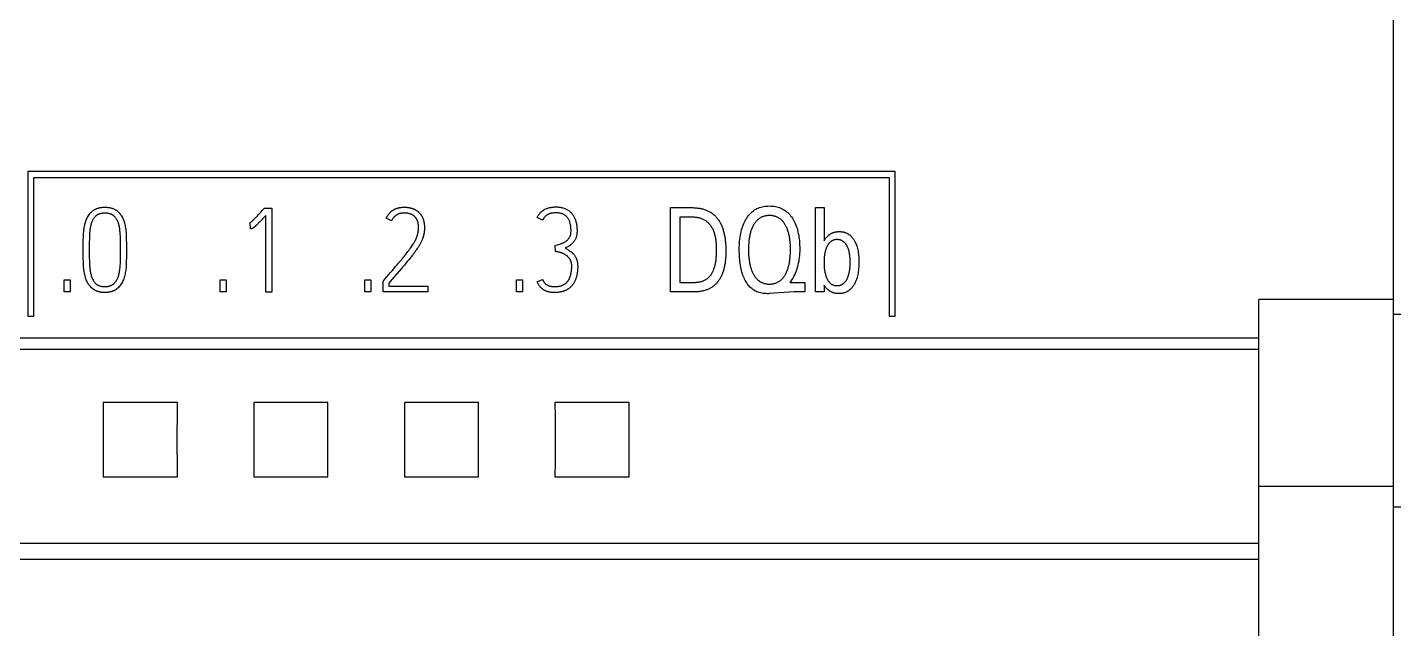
# Model space of a CAD drawing. Header units: inches. Extents: x 9000 to 22395, y 8106 to 17135.
# Drawn here: x 10250.4 to 10300.8, y 8370.5 to 8392.7 of the extents above; entities that cross this region are included whole.
import ezdxf

# ---------------------------------------------------------------- set-up
doc = ezdxf.new("R2010")
doc.units = ezdxf.units.IN
doc.header["$MEASUREMENT"] = 0
doc.layers.add('20000_FRONT_O', color=7, linetype='Continuous')
doc.layers.add('20500_FRONT_O_LABELING', color=7, linetype='Continuous')

# ---------------------------------------------------------------- blocks, each defined once
blk = doc.blocks.new('A$C21A67833')
at = {"layer": '20000_FRONT_O', "linetype": 'Continuous'}
for p, q in [((110, 0), (110, 100)), ((101.73, 41.173), (87.33, 41.173)), ((87.33, 41.173), (87.33, 38.773)), ((87.43, 41.073), (101.63, 41.073)), ((87.43, 38.773), (87.43, 41.073)), ((101.63, 41.073), (101.63, 38.773)), ((101.73, 38.773), (101.73, 41.173)), ((110, 39.05), (107.764, 39.05)), ((107.764, 1.7), (107.764, 39.05)), ((87.33, 38.773), (87.43, 38.773)), ((101.63, 38.773), (101.73, 38.773)), ((107.764, 38.405), (61.021, 38.405)), ((107.764, 38.217), (61.021, 38.217)), ((89.813, 37.336), (88.581, 37.336)), ((92.313, 37.336), (91.081, 37.336)), ((94.813, 37.336), (93.581, 37.336)), ((97.313, 37.336), (96.081, 37.336)), ((88.581, 36.104), (89.813, 36.104)), ((91.081, 36.104), (92.313, 36.104)), ((93.581, 36.104), (94.813, 36.104)), ((96.081, 36.104), (97.313, 36.104)), ((107.764, 35.95), (110, 35.95)), ((61.021, 35), (107.764, 35)), ((107.764, 34.732), (61.021, 34.732))]:
    blk.add_line(p, q, dxfattribs=at)
for points in [[(88.581, 37.336), (88.582, 37.094), (88.582, 36.845), (88.582, 36.595), (88.582, 36.347), (88.581, 36.104)], [(89.813, 36.104), (89.812, 36.347), (89.811, 36.595), (89.811, 36.845), (89.812, 37.094), (89.813, 37.336)], [(91.081, 37.336), (91.082, 37.094), (91.082, 36.845), (91.082, 36.595), (91.082, 36.347), (91.081, 36.104)], [(92.313, 36.104), (92.312, 36.347), (92.311, 36.595), (92.311, 36.845), (92.312, 37.094), (92.313, 37.336)], [(93.581, 37.336), (93.582, 37.094), (93.582, 36.845), (93.582, 36.595), (93.582, 36.347), (93.581, 36.104)], [(94.813, 36.104), (94.812, 36.347), (94.811, 36.595), (94.811, 36.845), (94.812, 37.094), (94.813, 37.336)], [(96.081, 37.336), (96.082, 37.094), (96.082, 36.845), (96.082, 36.595), (96.082, 36.347), (96.081, 36.104)], [(97.313, 36.104), (97.312, 36.347), (97.311, 36.595), (97.311, 36.845), (97.312, 37.094), (97.313, 37.336)]]:
    blk.add_lwpolyline(points, dxfattribs=at)
at = {"layer": '20500_FRONT_O_LABELING', "linetype": 'Continuous'}
for p, q in [((91.092, 40.388), (91.102, 40.397)), ((91.102, 40.397), (91.111, 40.407)), ((91.111, 40.407), (91.121, 40.417)), ((91.121, 40.417), (91.131, 40.428)), ((91.131, 40.428), (91.146, 40.444)), ((91.146, 40.444), (91.162, 40.461)), ((91.162, 40.461), (91.201, 40.503)), ((91.201, 40.503), (91.222, 40.526)), ((91.227, 40.386), (91.213, 40.371)), ((91.243, 40.403), (91.227, 40.386)), ((91.243, 40.55), (91.257, 40.565)), ((91.259, 40.42), (91.243, 40.403)), ((91.257, 40.565), (91.379, 40.565)), ((91.282, 39.171), (91.282, 40.445)), ((91.379, 40.565), (91.379, 39.171)), ((93.368, 40.355), (93.28, 40.4)), ((95.874, 40.365), (95.785, 40.41)), ((98, 39.173), (98, 40.573)), ((98.338, 40.414), (98.153, 40.414)), ((98.153, 40.414), (98.153, 39.331)), ((100.405, 40.573), (100.548, 40.573)), ((100.405, 39.173), (100.405, 40.573)), ((100.548, 40.573), (100.548, 40.021)), ((91.022, 40.319), (91.01, 40.315)), ((91.028, 40.22), (91.022, 40.319)), ((91.118, 40.276), (91.112, 40.271)), ((91.123, 40.281), (91.118, 40.276)), ((91.129, 40.287), (91.123, 40.281)), ((91.135, 40.293), (91.129, 40.287)), ((91.142, 40.299), (91.135, 40.293)), ((91.149, 40.305), (91.142, 40.299)), ((91.155, 40.312), (91.149, 40.305)), ((91.162, 40.319), (91.155, 40.312)), ((91.174, 40.331), (91.162, 40.319)), ((91.186, 40.343), (91.174, 40.331)), ((91.199, 40.356), (91.186, 40.343)), ((91.213, 40.371), (91.199, 40.356)), ((88.25, 39.88), (88.25, 39.927)), ((88.35, 40.004), (88.349, 39.963)), ((88.349, 39.963), (88.349, 39.92)), ((96.088, 39.847), (96.082, 39.944)), ((88.25, 39.832), (88.25, 39.88)), ((88.251, 39.717), (88.251, 39.762)), ((88.252, 39.673), (88.251, 39.717)), ((88.349, 39.855), (88.349, 39.811)), ((88.868, 39.726), (88.869, 39.771)), ((93.654, 39.707), (93.63, 39.678)), ((93.676, 39.735), (93.654, 39.707)), ((93.255, 39.384), (93.352, 39.496)), ((93.352, 39.496), (93.382, 39.53)), ((93.382, 39.53), (93.442, 39.601)), ((93.556, 39.589), (93.53, 39.558)), ((93.581, 39.619), (93.556, 39.589)), ((93.606, 39.649), (93.581, 39.619)), ((93.63, 39.678), (93.606, 39.649)), ((87.933, 39.377), (88.032, 39.377)), ((87.933, 39.173), (87.933, 39.377)), ((88.032, 39.377), (88.032, 39.173)), ((90.521, 39.377), (90.62, 39.377)), ((90.521, 39.173), (90.521, 39.377)), ((90.62, 39.377), (90.62, 39.173)), ((92.927, 39.377), (93.026, 39.377)), ((92.927, 39.173), (92.927, 39.377)), ((93.026, 39.377), (93.026, 39.173)), ((93.228, 39.351), (93.239, 39.365)), ((93.228, 39.173), (93.228, 39.351)), ((93.239, 39.365), (93.255, 39.384)), ((93.381, 39.383), (93.325, 39.317)), ((93.325, 39.317), (93.325, 39.27)), ((93.325, 39.27), (93.973, 39.27)), ((93.973, 39.27), (93.973, 39.173)), ((95.441, 39.377), (95.54, 39.377)), ((95.441, 39.173), (95.441, 39.377)), ((95.54, 39.377), (95.54, 39.173)), ((95.785, 39.34), (95.874, 39.38)), ((98.153, 39.331), (98.387, 39.331)), ((99.983, 39.331), (100.23, 39.331)), ((100.23, 39.331), (100.23, 39.173)), ((100.55, 39.283), (100.548, 39.285)), ((100.548, 39.285), (100.548, 39.173)), ((88.032, 39.173), (87.933, 39.173)), ((90.62, 39.173), (90.521, 39.173)), ((91.379, 39.171), (91.282, 39.171)), ((93.026, 39.173), (92.927, 39.173)), ((93.973, 39.173), (93.228, 39.173)), ((95.54, 39.173), (95.441, 39.173)), ((98.385, 39.173), (98, 39.173)), ((100.054, 39.173), (99.634, 39.145)), ((100.23, 39.173), (100.054, 39.173)), ((100.548, 39.173), (100.405, 39.173))]:
    blk.add_line(p, q, dxfattribs=at)
for points in [[(88.25, 39.927), (88.25, 39.974), (88.251, 39.997), (88.251, 40.02), (88.251, 40.042), (88.252, 40.064), (88.252, 40.085), (88.253, 40.107), (88.254, 40.128), (88.256, 40.148), (88.257, 40.169), (88.259, 40.189), (88.262, 40.208), (88.264, 40.227), (88.267, 40.246), (88.271, 40.265), (88.275, 40.283), (88.279, 40.3), (88.283, 40.317), (88.288, 40.334), (88.294, 40.351), (88.299, 40.367), (88.306, 40.383)], [(88.306, 40.383), (88.313, 40.4), (88.322, 40.417), (88.331, 40.434), (88.342, 40.45), (88.353, 40.465), (88.365, 40.479), (88.378, 40.493), (88.385, 40.5), (88.392, 40.507), (88.399, 40.513), (88.407, 40.519), (88.414, 40.524), (88.422, 40.53), (88.43, 40.535), (88.438, 40.54), (88.446, 40.544), (88.455, 40.549), (88.464, 40.553), (88.472, 40.556), (88.481, 40.56), (88.491, 40.563), (88.5, 40.566), (88.51, 40.569), (88.519, 40.571), (88.529, 40.573), (88.54, 40.575), (88.55, 40.577), (88.56, 40.578), (88.571, 40.579), (88.582, 40.58), (88.593, 40.58), (88.616, 40.58), (88.627, 40.58), (88.638, 40.58), (88.649, 40.579), (88.66, 40.578), (88.67, 40.576), (88.68, 40.575), (88.69, 40.573), (88.7, 40.571), (88.71, 40.568), (88.72, 40.566), (88.729, 40.563), (88.738, 40.559), (88.747, 40.556), (88.756, 40.552), (88.765, 40.548), (88.773, 40.544), (88.781, 40.539), (88.789, 40.534), (88.797, 40.529), (88.805, 40.524), (88.813, 40.518), (88.82, 40.512), (88.827, 40.506), (88.834, 40.499), (88.847, 40.486), (88.86, 40.471), (88.872, 40.456), (88.882, 40.441), (88.892, 40.425), (88.901, 40.408), (88.909, 40.391), (88.917, 40.373), (88.923, 40.355), (88.93, 40.336), (88.935, 40.317), (88.94, 40.297), (88.945, 40.277), (88.948, 40.256), (88.952, 40.234), (88.955, 40.213), (88.957, 40.19), (88.96, 40.168), (88.961, 40.144), (88.963, 40.121), (88.964, 40.096), (88.965, 40.072)], [(88.45, 40.425), (88.441, 40.416), (88.433, 40.406), (88.425, 40.396), (88.418, 40.385), (88.411, 40.374), (88.404, 40.363), (88.399, 40.351), (88.393, 40.338), (88.388, 40.325), (88.384, 40.312), (88.38, 40.298), (88.376, 40.284), (88.372, 40.269), (88.369, 40.254), (88.366, 40.239), (88.364, 40.223), (88.361, 40.206), (88.359, 40.19), (88.358, 40.173), (88.356, 40.155), (88.355, 40.137), (88.353, 40.119), (88.353, 40.101), (88.352, 40.082), (88.351, 40.063), (88.351, 40.044), (88.35, 40.004)], [(88.769, 40.425), (88.766, 40.428), (88.763, 40.43), (88.761, 40.433), (88.758, 40.435), (88.755, 40.437), (88.752, 40.44), (88.749, 40.442), (88.746, 40.444), (88.743, 40.446), (88.74, 40.448), (88.737, 40.45), (88.734, 40.452), (88.731, 40.454), (88.728, 40.456), (88.724, 40.457), (88.721, 40.459), (88.717, 40.461), (88.714, 40.462), (88.711, 40.464), (88.707, 40.465), (88.703, 40.466), (88.7, 40.468), (88.696, 40.469), (88.692, 40.47), (88.688, 40.471), (88.685, 40.472), (88.681, 40.473), (88.677, 40.474), (88.673, 40.475), (88.669, 40.476), (88.665, 40.477), (88.661, 40.478), (88.656, 40.478), (88.652, 40.479), (88.648, 40.479), (88.644, 40.48), (88.639, 40.48), (88.635, 40.481), (88.63, 40.481), (88.626, 40.481), (88.621, 40.481), (88.617, 40.481), (88.612, 40.482), (88.607, 40.482), (88.602, 40.481), (88.598, 40.481), (88.593, 40.481), (88.589, 40.481), (88.584, 40.481), (88.58, 40.48), (88.576, 40.48), (88.571, 40.48), (88.567, 40.479), (88.563, 40.478), (88.559, 40.478), (88.554, 40.477), (88.55, 40.476), (88.546, 40.476), (88.542, 40.475), (88.539, 40.474), (88.535, 40.473), (88.531, 40.472), (88.527, 40.471), (88.523, 40.47), (88.52, 40.468), (88.516, 40.467), (88.513, 40.466), (88.509, 40.465), (88.506, 40.463), (88.502, 40.462), (88.499, 40.46), (88.496, 40.458), (88.493, 40.457), (88.489, 40.455), (88.486, 40.453), (88.483, 40.452), (88.48, 40.45), (88.477, 40.448), (88.474, 40.446), (88.471, 40.444), (88.468, 40.442), (88.466, 40.439), (88.463, 40.437), (88.46, 40.435), (88.458, 40.433), (88.455, 40.43), (88.452, 40.428), (88.45, 40.425)], [(88.869, 39.912), (88.869, 39.935), (88.869, 39.958), (88.869, 39.98), (88.869, 40.002), (88.868, 40.024), (88.868, 40.045), (88.867, 40.066), (88.867, 40.087), (88.866, 40.107), (88.864, 40.126), (88.863, 40.146), (88.862, 40.165), (88.86, 40.183), (88.858, 40.202), (88.855, 40.22), (88.853, 40.237), (88.85, 40.254), (88.846, 40.27), (88.842, 40.286), (88.838, 40.301), (88.833, 40.316), (88.828, 40.33), (88.822, 40.344), (88.816, 40.357), (88.809, 40.37), (88.802, 40.382), (88.794, 40.393), (88.786, 40.404), (88.778, 40.415), (88.769, 40.425)], [(91.01, 40.315), (91.012, 40.316), (91.014, 40.317), (91.015, 40.318), (91.017, 40.319), (91.02, 40.321), (91.022, 40.323), (91.024, 40.325), (91.027, 40.327), (91.03, 40.33), (91.033, 40.332), (91.036, 40.335), (91.039, 40.338), (91.043, 40.341), (91.047, 40.344), (91.05, 40.347), (91.054, 40.351), (91.058, 40.354), (91.062, 40.358), (91.066, 40.362), (91.07, 40.366), (91.075, 40.37), (91.079, 40.374), (91.083, 40.379), (91.092, 40.388)], [(91.222, 40.526), (91.233, 40.538), (91.243, 40.55)], [(91.282, 40.445), (91.265, 40.426), (91.259, 40.42)], [(93.28, 40.4), (93.284, 40.407), (93.288, 40.415), (93.292, 40.422), (93.296, 40.428), (93.3, 40.435), (93.305, 40.442), (93.309, 40.448), (93.313, 40.455), (93.318, 40.461), (93.323, 40.467), (93.328, 40.473), (93.332, 40.478), (93.337, 40.484), (93.342, 40.489), (93.348, 40.494), (93.353, 40.499), (93.358, 40.504), (93.364, 40.509), (93.369, 40.514), (93.375, 40.518), (93.381, 40.523), (93.387, 40.527), (93.393, 40.531), (93.399, 40.534), (93.405, 40.538), (93.411, 40.542), (93.417, 40.545), (93.424, 40.548), (93.43, 40.551), (93.437, 40.554), (93.444, 40.557), (93.451, 40.56), (93.458, 40.562), (93.465, 40.564), (93.472, 40.567), (93.479, 40.569), (93.486, 40.57), (93.494, 40.572), (93.501, 40.574), (93.509, 40.575), (93.517, 40.576), (93.524, 40.577), (93.532, 40.578), (93.54, 40.579), (93.548, 40.58), (93.557, 40.58), (93.565, 40.58), (93.573, 40.581), (93.582, 40.581), (93.59, 40.58), (93.598, 40.58), (93.606, 40.58), (93.614, 40.579), (93.622, 40.579), (93.629, 40.578), (93.637, 40.577), (93.644, 40.576), (93.651, 40.575), (93.658, 40.574), (93.665, 40.572), (93.672, 40.571), (93.679, 40.569), (93.685, 40.568), (93.691, 40.566), (93.698, 40.564), (93.704, 40.562), (93.71, 40.56), (93.716, 40.558), (93.722, 40.556), (93.727, 40.554), (93.733, 40.552), (93.738, 40.549), (93.744, 40.547), (93.749, 40.545), (93.754, 40.542), (93.759, 40.54)], [(93.773, 40.4), (93.771, 40.404), (93.768, 40.408), (93.765, 40.411), (93.762, 40.415), (93.758, 40.418), (93.755, 40.422), (93.752, 40.425), (93.748, 40.428), (93.745, 40.431), (93.741, 40.434), (93.738, 40.437), (93.734, 40.44), (93.73, 40.443), (93.726, 40.446), (93.722, 40.448), (93.718, 40.451), (93.714, 40.453), (93.709, 40.455), (93.705, 40.458), (93.701, 40.46), (93.696, 40.462), (93.692, 40.464), (93.687, 40.466), (93.682, 40.467), (93.677, 40.469), (93.672, 40.471), (93.667, 40.472), (93.662, 40.473), (93.657, 40.475), (93.652, 40.476), (93.647, 40.477), (93.641, 40.478), (93.636, 40.479), (93.63, 40.48), (93.624, 40.481), (93.619, 40.481), (93.613, 40.482), (93.607, 40.482), (93.601, 40.483), (93.595, 40.483), (93.589, 40.483), (93.583, 40.484), (93.576, 40.484), (93.57, 40.483), (93.564, 40.483), (93.558, 40.483), (93.551, 40.482), (93.545, 40.482), (93.54, 40.481), (93.534, 40.48), (93.528, 40.479), (93.522, 40.478), (93.517, 40.477), (93.511, 40.476), (93.506, 40.474), (93.5, 40.473), (93.495, 40.471), (93.49, 40.469), (93.484, 40.467), (93.479, 40.465), (93.474, 40.463), (93.469, 40.461), (93.465, 40.458), (93.46, 40.455), (93.455, 40.453), (93.45, 40.45), (93.446, 40.447), (93.441, 40.444), (93.437, 40.441), (93.433, 40.437), (93.428, 40.434), (93.424, 40.43), (93.42, 40.426), (93.416, 40.423), (93.412, 40.419), (93.408, 40.414), (93.404, 40.41), (93.401, 40.406), (93.397, 40.401), (93.393, 40.397), (93.39, 40.392), (93.386, 40.387), (93.383, 40.382), (93.38, 40.377), (93.377, 40.372), (93.374, 40.366), (93.37, 40.361), (93.368, 40.355)], [(93.759, 40.54), (93.762, 40.538), (93.764, 40.537), (93.767, 40.535), (93.77, 40.534), (93.772, 40.532), (93.775, 40.531), (93.778, 40.529), (93.78, 40.528), (93.783, 40.526), (93.785, 40.524), (93.788, 40.523), (93.79, 40.521), (93.792, 40.519), (93.795, 40.518), (93.797, 40.516), (93.799, 40.514), (93.802, 40.513), (93.804, 40.511), (93.806, 40.509), (93.808, 40.507), (93.81, 40.506), (93.812, 40.504), (93.814, 40.502), (93.816, 40.5)], [(93.789, 40.087), (93.791, 40.092), (93.792, 40.097), (93.794, 40.102), (93.795, 40.108), (93.797, 40.113), (93.798, 40.118), (93.8, 40.124), (93.801, 40.129), (93.803, 40.135), (93.804, 40.14), (93.805, 40.146), (93.807, 40.152), (93.808, 40.158), (93.809, 40.164), (93.81, 40.17), (93.811, 40.176), (93.812, 40.182), (93.813, 40.188), (93.813, 40.194), (93.814, 40.201), (93.815, 40.207), (93.815, 40.213), (93.815, 40.219), (93.816, 40.226), (93.816, 40.232), (93.816, 40.238), (93.816, 40.245), (93.816, 40.251), (93.816, 40.257), (93.816, 40.264), (93.815, 40.27), (93.815, 40.276), (93.814, 40.282), (93.813, 40.288), (93.813, 40.294), (93.812, 40.301), (93.811, 40.307), (93.81, 40.313), (93.808, 40.319), (93.807, 40.325), (93.806, 40.33), (93.804, 40.336), (93.802, 40.342), (93.8, 40.348), (93.798, 40.353), (93.796, 40.359), (93.794, 40.364), (93.791, 40.37), (93.789, 40.375), (93.786, 40.38), (93.783, 40.385), (93.78, 40.39), (93.777, 40.395), (93.773, 40.4)], [(93.816, 40.5), (93.822, 40.494), (93.828, 40.488), (93.833, 40.482), (93.839, 40.476), (93.844, 40.471), (93.848, 40.465), (93.853, 40.459), (93.857, 40.454), (93.861, 40.448), (93.864, 40.442), (93.868, 40.436), (93.871, 40.43), (93.875, 40.424), (93.878, 40.418), (93.881, 40.412), (93.884, 40.406), (93.886, 40.4), (93.889, 40.393), (93.891, 40.387), (93.894, 40.38), (93.896, 40.374), (93.898, 40.367), (93.9, 40.361), (93.901, 40.354), (93.903, 40.347), (93.905, 40.341), (93.906, 40.334), (93.907, 40.327), (93.909, 40.32), (93.91, 40.314), (93.911, 40.307), (93.911, 40.3), (93.912, 40.293), (93.913, 40.287), (93.914, 40.28), (93.914, 40.273), (93.914, 40.266), (93.915, 40.259), (93.915, 40.253), (93.915, 40.246), (93.915, 40.232), (93.915, 40.219), (93.914, 40.205), (93.913, 40.192), (93.911, 40.178), (93.91, 40.165), (93.908, 40.152), (93.905, 40.139), (93.903, 40.126), (93.9, 40.113), (93.898, 40.107), (93.897, 40.101), (93.895, 40.095), (93.893, 40.089), (93.892, 40.083), (93.89, 40.077), (93.888, 40.071), (93.886, 40.065), (93.884, 40.06), (93.882, 40.054)], [(95.785, 40.41), (95.791, 40.422), (95.798, 40.434), (95.805, 40.445), (95.812, 40.456), (95.82, 40.466), (95.828, 40.476), (95.836, 40.485), (95.845, 40.494), (95.854, 40.503), (95.863, 40.511), (95.873, 40.519), (95.883, 40.526), (95.894, 40.533), (95.904, 40.54), (95.915, 40.546), (95.927, 40.551), (95.938, 40.556), (95.95, 40.561), (95.963, 40.565), (95.976, 40.569), (95.989, 40.573), (96.002, 40.576), (96.016, 40.578), (96.03, 40.58), (96.044, 40.582), (96.059, 40.583), (96.074, 40.584), (96.09, 40.584), (96.105, 40.584), (96.121, 40.584), (96.136, 40.583), (96.15, 40.582), (96.165, 40.58), (96.179, 40.578), (96.192, 40.575), (96.206, 40.572), (96.219, 40.568), (96.231, 40.564), (96.244, 40.559), (96.256, 40.554), (96.267, 40.549), (96.279, 40.543), (96.29, 40.537), (96.3, 40.53), (96.311, 40.523), (96.321, 40.515), (96.33, 40.507), (96.339, 40.499), (96.348, 40.49), (96.357, 40.48), (96.365, 40.47), (96.373, 40.46), (96.381, 40.45), (96.388, 40.439), (96.394, 40.427), (96.401, 40.415), (96.406, 40.403), (96.412, 40.391), (96.417, 40.378), (96.422, 40.365), (96.426, 40.351), (96.43, 40.337), (96.433, 40.322), (96.437, 40.307), (96.439, 40.292), (96.442, 40.276), (96.443, 40.26), (96.445, 40.244), (96.446, 40.227), (96.447, 40.21), (96.447, 40.192), (96.447, 40.184), (96.447, 40.175), (96.447, 40.166), (96.446, 40.158), (96.446, 40.15), (96.445, 40.142), (96.444, 40.134), (96.443, 40.126), (96.442, 40.119), (96.441, 40.112), (96.439, 40.105), (96.438, 40.098), (96.436, 40.091), (96.434, 40.085), (96.432, 40.078), (96.43, 40.072), (96.425, 40.061), (96.42, 40.049), (96.414, 40.039), (96.408, 40.028), (96.402, 40.018), (96.395, 40.009), (96.388, 40), (96.38, 39.991), (96.372, 39.983), (96.364, 39.975), (96.356, 39.967), (96.348, 39.96), (96.339, 39.953), (96.331, 39.947), (96.322, 39.941), (96.304, 39.929), (96.286, 39.919), (96.267, 39.909), (96.249, 39.899)], [(96.036, 40.483), (96.031, 40.482), (96.026, 40.481), (96.021, 40.48), (96.016, 40.479), (96.012, 40.478), (96.007, 40.476), (96.002, 40.475), (95.997, 40.473), (95.993, 40.472), (95.988, 40.47), (95.984, 40.468), (95.979, 40.467), (95.974, 40.465), (95.97, 40.463), (95.965, 40.46), (95.961, 40.458), (95.956, 40.455), (95.952, 40.453), (95.947, 40.45), (95.943, 40.447), (95.939, 40.444), (95.934, 40.44), (95.93, 40.437), (95.928, 40.435), (95.926, 40.433), (95.924, 40.432), (95.922, 40.43), (95.919, 40.428), (95.917, 40.426), (95.915, 40.424), (95.913, 40.422), (95.911, 40.42), (95.909, 40.417), (95.907, 40.415), (95.906, 40.413), (95.904, 40.411), (95.902, 40.408), (95.9, 40.406), (95.898, 40.404), (95.896, 40.401), (95.894, 40.399), (95.893, 40.396), (95.891, 40.394), (95.889, 40.391), (95.887, 40.388), (95.886, 40.386), (95.884, 40.383), (95.882, 40.38), (95.881, 40.377), (95.879, 40.374), (95.877, 40.371), (95.876, 40.368), (95.874, 40.365)], [(96.082, 39.944), (96.102, 39.95), (96.122, 39.956), (96.142, 39.962), (96.162, 39.968), (96.183, 39.975), (96.193, 39.979), (96.202, 39.983), (96.212, 39.987), (96.221, 39.991), (96.23, 39.996), (96.239, 40), (96.248, 40.005), (96.256, 40.011), (96.264, 40.016), (96.272, 40.022), (96.28, 40.028), (96.287, 40.035), (96.294, 40.042), (96.301, 40.049), (96.307, 40.057), (96.313, 40.065), (96.319, 40.073), (96.324, 40.082), (96.327, 40.086), (96.329, 40.091), (96.331, 40.095), (96.333, 40.1), (96.335, 40.105), (96.337, 40.11), (96.339, 40.115), (96.34, 40.121), (96.342, 40.126), (96.343, 40.132), (96.344, 40.138), (96.345, 40.144), (96.346, 40.15), (96.347, 40.156), (96.347, 40.162), (96.348, 40.169), (96.348, 40.175), (96.348, 40.182), (96.348, 40.196), (96.348, 40.209), (96.347, 40.222), (96.346, 40.235), (96.345, 40.248), (96.344, 40.26), (96.342, 40.272), (96.34, 40.283), (96.338, 40.294), (96.336, 40.305), (96.333, 40.316), (96.33, 40.326), (96.327, 40.336), (96.323, 40.346), (96.32, 40.355), (96.316, 40.364), (96.311, 40.373), (96.307, 40.381), (96.302, 40.389), (96.297, 40.397), (96.291, 40.404), (96.286, 40.411), (96.28, 40.418), (96.274, 40.425), (96.267, 40.431), (96.261, 40.437), (96.254, 40.442), (96.246, 40.447), (96.239, 40.452), (96.231, 40.457), (96.223, 40.461), (96.215, 40.465), (96.206, 40.469), (96.198, 40.472), (96.189, 40.475), (96.179, 40.478), (96.17, 40.48), (96.16, 40.482), (96.15, 40.484), (96.139, 40.485), (96.128, 40.486), (96.118, 40.487), (96.106, 40.487), (96.095, 40.488), (96.083, 40.487), (96.072, 40.487), (96.06, 40.486), (96.048, 40.484), (96.036, 40.483)], [(98, 40.573), (98.335, 40.573), (98.368, 40.573), (98.385, 40.572), (98.401, 40.572), (98.417, 40.571), (98.433, 40.569), (98.448, 40.567), (98.463, 40.565), (98.478, 40.563), (98.493, 40.56), (98.507, 40.558), (98.521, 40.554), (98.535, 40.551), (98.549, 40.547), (98.563, 40.542), (98.576, 40.538), (98.589, 40.533), (98.601, 40.528), (98.614, 40.522), (98.626, 40.516), (98.638, 40.51), (98.65, 40.504), (98.661, 40.497), (98.672, 40.49), (98.683, 40.483), (98.694, 40.475), (98.704, 40.467), (98.715, 40.458), (98.724, 40.45), (98.734, 40.441), (98.744, 40.431), (98.753, 40.422), (98.762, 40.412), (98.77, 40.401), (98.779, 40.391), (98.787, 40.38), (98.795, 40.369), (98.803, 40.357), (98.81, 40.345), (98.817, 40.333), (98.824, 40.321), (98.831, 40.308), (98.838, 40.295), (98.844, 40.281), (98.85, 40.267), (98.856, 40.253), (98.861, 40.239), (98.866, 40.224), (98.871, 40.209), (98.876, 40.194), (98.88, 40.178), (98.885, 40.162), (98.889, 40.146), (98.892, 40.129), (98.896, 40.112), (98.899, 40.095), (98.902, 40.077), (98.905, 40.059), (98.907, 40.041), (98.909, 40.022), (98.911, 40.004), (98.913, 39.984), (98.915, 39.965), (98.916, 39.945), (98.917, 39.925), (98.918, 39.904), (98.918, 39.884), (98.918, 39.863), (98.918, 39.841), (98.918, 39.82), (98.917, 39.799), (98.917, 39.779), (98.916, 39.759), (98.914, 39.739), (98.913, 39.72), (98.911, 39.701), (98.909, 39.682), (98.906, 39.664), (98.904, 39.646), (98.901, 39.628), (98.898, 39.611), (98.894, 39.594), (98.89, 39.577), (98.886, 39.561), (98.882, 39.545), (98.878, 39.529), (98.873, 39.514), (98.868, 39.499), (98.863, 39.484), (98.857, 39.47), (98.851, 39.456), (98.845, 39.442), (98.839, 39.429), (98.832, 39.416), (98.825, 39.403), (98.818, 39.391), (98.811, 39.379), (98.803, 39.367), (98.795, 39.356), (98.787, 39.345), (98.778, 39.335), (98.77, 39.324), (98.761, 39.314), (98.751, 39.305), (98.742, 39.296), (98.732, 39.287), (98.722, 39.278), (98.712, 39.27), (98.701, 39.262), (98.69, 39.254), (98.679, 39.247), (98.668, 39.24), (98.656, 39.234), (98.644, 39.227), (98.632, 39.222), (98.62, 39.216), (98.607, 39.211), (98.594, 39.206), (98.581, 39.201), (98.567, 39.197), (98.554, 39.193), (98.54, 39.19), (98.525, 39.186), (98.511, 39.184), (98.496, 39.181), (98.481, 39.179), (98.466, 39.177), (98.45, 39.176), (98.434, 39.174), (98.418, 39.174), (98.402, 39.173), (98.385, 39.173)], [(98.387, 39.331), (98.401, 39.332), (98.414, 39.332), (98.427, 39.333), (98.44, 39.334), (98.453, 39.336), (98.465, 39.338), (98.477, 39.34), (98.489, 39.342), (98.501, 39.345), (98.512, 39.348), (98.523, 39.352), (98.534, 39.355), (98.544, 39.36), (98.555, 39.364), (98.565, 39.369), (98.575, 39.374), (98.584, 39.379), (98.593, 39.385), (98.602, 39.391), (98.611, 39.398), (98.62, 39.404), (98.628, 39.411), (98.636, 39.419), (98.643, 39.426), (98.651, 39.434), (98.658, 39.443), (98.665, 39.451), (98.672, 39.46), (98.678, 39.47), (98.684, 39.479), (98.69, 39.489), (98.696, 39.5), (98.702, 39.511), (98.707, 39.522), (98.712, 39.533), (98.717, 39.545), (98.721, 39.557), (98.726, 39.57), (98.73, 39.583), (98.734, 39.597), (98.737, 39.61), (98.741, 39.625), (98.744, 39.639), (98.747, 39.654), (98.75, 39.67), (98.752, 39.685), (98.755, 39.701), (98.757, 39.718), (98.758, 39.735), (98.76, 39.752), (98.761, 39.77), (98.763, 39.788), (98.764, 39.806), (98.764, 39.825), (98.765, 39.844), (98.765, 39.864), (98.765, 39.884), (98.765, 39.904), (98.765, 39.923), (98.764, 39.942), (98.763, 39.961), (98.761, 39.979), (98.76, 39.997), (98.758, 40.015), (98.755, 40.032), (98.753, 40.049), (98.75, 40.065), (98.747, 40.082), (98.743, 40.097), (98.74, 40.112), (98.736, 40.127), (98.732, 40.142), (98.727, 40.156), (98.722, 40.17), (98.717, 40.183), (98.712, 40.196), (98.706, 40.209), (98.7, 40.221), (98.693, 40.233), (98.687, 40.245), (98.68, 40.256), (98.673, 40.267), (98.665, 40.277), (98.658, 40.287), (98.649, 40.297), (98.641, 40.306), (98.632, 40.315), (98.624, 40.323), (98.614, 40.331), (98.605, 40.339), (98.595, 40.346), (98.585, 40.353), (98.575, 40.36), (98.564, 40.366), (98.553, 40.372), (98.542, 40.377), (98.53, 40.383), (98.518, 40.387), (98.506, 40.392), (98.494, 40.396), (98.481, 40.399), (98.468, 40.402), (98.455, 40.405), (98.441, 40.408), (98.427, 40.41), (98.413, 40.411), (98.399, 40.413), (98.384, 40.414), (98.369, 40.414), (98.338, 40.414)], [(99.634, 39.145), (99.625, 39.144), (99.614, 39.144), (99.603, 39.144), (99.58, 39.145), (99.557, 39.146), (99.536, 39.149), (99.514, 39.152), (99.494, 39.156), (99.473, 39.162), (99.454, 39.168), (99.435, 39.176), (99.416, 39.184), (99.399, 39.194), (99.381, 39.204), (99.365, 39.215), (99.349, 39.228), (99.333, 39.241), (99.318, 39.255), (99.304, 39.27), (99.29, 39.287), (99.277, 39.304), (99.265, 39.322), (99.253, 39.341), (99.241, 39.361), (99.23, 39.383), (99.22, 39.405), (99.211, 39.428), (99.202, 39.451), (99.193, 39.476), (99.185, 39.502), (99.178, 39.528), (99.172, 39.555), (99.166, 39.584), (99.161, 39.613), (99.156, 39.643), (99.152, 39.674), (99.148, 39.705), (99.146, 39.738), (99.143, 39.772), (99.142, 39.806), (99.141, 39.841), (99.14, 39.878), (99.141, 39.914), (99.142, 39.95), (99.144, 39.984), (99.146, 40.018), (99.15, 40.051), (99.154, 40.083), (99.159, 40.114), (99.165, 40.145), (99.171, 40.174), (99.179, 40.203), (99.187, 40.231), (99.195, 40.257), (99.205, 40.283), (99.215, 40.308), (99.227, 40.333), (99.239, 40.356), (99.251, 40.379), (99.265, 40.4), (99.279, 40.421), (99.294, 40.44), (99.309, 40.459), (99.325, 40.476), (99.342, 40.492), (99.359, 40.507), (99.377, 40.521), (99.396, 40.534), (99.415, 40.545), (99.435, 40.556), (99.455, 40.565), (99.477, 40.574), (99.498, 40.581), (99.521, 40.587), (99.544, 40.592), (99.568, 40.596), (99.592, 40.598), (99.617, 40.6), (99.643, 40.601), (99.669, 40.6), (99.694, 40.598), (99.718, 40.595), (99.742, 40.591), (99.765, 40.586), (99.788, 40.58), (99.81, 40.573), (99.831, 40.565), (99.851, 40.555), (99.871, 40.544), (99.891, 40.533), (99.909, 40.52), (99.927, 40.506), (99.945, 40.491), (99.961, 40.475), (99.978, 40.457), (99.993, 40.439), (100.008, 40.419), (100.022, 40.399), (100.035, 40.377), (100.048, 40.355), (100.06, 40.331), (100.071, 40.307), (100.081, 40.282), (100.091, 40.257), (100.1, 40.23), (100.108, 40.203), (100.115, 40.174), (100.121, 40.145), (100.127, 40.115), (100.132, 40.085), (100.136, 40.053), (100.139, 40.021), (100.142, 39.987), (100.143, 39.953), (100.144, 39.918), (100.144, 39.883), (100.144, 39.847), (100.142, 39.813), (100.14, 39.779), (100.136, 39.745), (100.132, 39.713), (100.127, 39.681), (100.121, 39.65), (100.114, 39.62), (100.107, 39.59), (100.098, 39.561), (100.089, 39.533), (100.078, 39.505), (100.067, 39.478), (100.055, 39.452), (100.042, 39.426), (100.029, 39.402), (100.014, 39.378), (99.999, 39.354), (99.983, 39.331)], [(99.916, 40.267), (99.91, 40.279), (99.903, 40.29), (99.897, 40.301), (99.89, 40.312), (99.883, 40.322), (99.875, 40.331), (99.868, 40.341), (99.86, 40.349), (99.852, 40.358), (99.844, 40.366), (99.836, 40.374), (99.827, 40.381), (99.818, 40.388), (99.809, 40.394), (99.8, 40.4), (99.79, 40.406), (99.78, 40.411), (99.77, 40.416), (99.76, 40.42), (99.75, 40.424), (99.739, 40.428), (99.729, 40.431), (99.717, 40.434), (99.706, 40.436), (99.695, 40.438), (99.683, 40.44), (99.671, 40.441), (99.659, 40.442), (99.647, 40.442), (99.634, 40.442), (99.622, 40.441), (99.61, 40.44), (99.598, 40.439), (99.586, 40.437), (99.575, 40.435), (99.564, 40.433), (99.553, 40.43), (99.542, 40.427), (99.531, 40.423), (99.521, 40.419), (99.511, 40.414), (99.501, 40.409), (99.491, 40.404), (99.482, 40.398), (99.473, 40.392), (99.464, 40.385), (99.455, 40.378), (99.446, 40.371), (99.438, 40.363), (99.43, 40.355), (99.422, 40.346), (99.414, 40.337), (99.407, 40.328), (99.4, 40.318), (99.392, 40.307), (99.386, 40.297), (99.379, 40.286), (99.373, 40.274), (99.367, 40.262), (99.361, 40.25), (99.355, 40.238), (99.35, 40.225), (99.344, 40.211), (99.339, 40.198), (99.335, 40.184), (99.33, 40.17), (99.326, 40.156), (99.322, 40.141), (99.319, 40.126), (99.315, 40.11), (99.312, 40.095), (99.309, 40.079), (99.306, 40.062), (99.304, 40.045), (99.302, 40.028), (99.3, 40.011), (99.298, 39.993), (99.297, 39.975), (99.296, 39.957), (99.295, 39.939), (99.294, 39.92), (99.294, 39.9), (99.294, 39.881), (99.294, 39.861), (99.294, 39.842), (99.295, 39.823), (99.295, 39.804), (99.296, 39.786), (99.298, 39.768), (99.299, 39.75), (99.301, 39.733), (99.303, 39.715), (99.305, 39.699), (99.308, 39.682), (99.31, 39.666), (99.313, 39.65), (99.317, 39.635), (99.32, 39.619), (99.324, 39.604), (99.328, 39.59), (99.332, 39.576), (99.336, 39.562), (99.341, 39.548), (99.346, 39.535), (99.351, 39.522), (99.356, 39.509), (99.362, 39.497), (99.367, 39.484)], [(91.048, 40.223), (91.048, 40.223), (91.047, 40.223), (91.047, 40.223), (91.046, 40.223), (91.046, 40.223), (91.045, 40.222), (91.045, 40.222), (91.044, 40.222), (91.044, 40.222), (91.043, 40.222), (91.043, 40.222), (91.042, 40.222), (91.042, 40.222), (91.041, 40.221), (91.041, 40.221), (91.04, 40.221), (91.04, 40.221), (91.039, 40.221), (91.039, 40.221), (91.039, 40.221), (91.038, 40.221), (91.038, 40.221), (91.037, 40.221), (91.037, 40.22), (91.036, 40.22), (91.036, 40.22), (91.036, 40.22), (91.035, 40.22), (91.035, 40.22), (91.034, 40.22), (91.034, 40.22), (91.034, 40.22), (91.033, 40.22), (91.033, 40.22), (91.032, 40.22), (91.032, 40.22), (91.032, 40.22), (91.031, 40.22), (91.031, 40.22), (91.031, 40.22), (91.03, 40.22), (91.03, 40.22), (91.03, 40.22), (91.029, 40.22), (91.029, 40.22), (91.029, 40.22), (91.028, 40.22), (91.028, 40.22)], [(91.112, 40.271), (91.107, 40.266), (91.104, 40.263), (91.102, 40.261), (91.099, 40.259), (91.097, 40.257), (91.095, 40.255), (91.092, 40.253), (91.09, 40.251), (91.088, 40.249), (91.086, 40.248), (91.084, 40.246), (91.082, 40.244), (91.08, 40.243), (91.078, 40.241), (91.076, 40.24), (91.074, 40.238), (91.072, 40.237), (91.07, 40.236), (91.069, 40.235), (91.067, 40.233), (91.065, 40.232), (91.064, 40.231), (91.062, 40.23), (91.061, 40.229), (91.059, 40.228), (91.058, 40.228), (91.056, 40.227), (91.055, 40.226), (91.054, 40.226), (91.053, 40.225), (91.051, 40.224), (91.05, 40.224), (91.049, 40.224), (91.048, 40.223)], [(99.367, 39.484), (99.374, 39.473), (99.38, 39.461), (99.386, 39.45), (99.393, 39.439), (99.4, 39.429), (99.407, 39.419), (99.415, 39.41), (99.422, 39.401), (99.43, 39.392), (99.438, 39.384), (99.446, 39.376), (99.455, 39.368), (99.464, 39.361), (99.472, 39.355), (99.482, 39.349), (99.491, 39.343), (99.5, 39.337), (99.51, 39.332), (99.52, 39.328), (99.53, 39.323), (99.541, 39.32), (99.551, 39.316), (99.562, 39.313), (99.573, 39.311), (99.585, 39.309), (99.596, 39.307), (99.608, 39.305), (99.62, 39.304), (99.632, 39.304), (99.644, 39.304), (99.656, 39.304), (99.669, 39.305), (99.68, 39.306), (99.692, 39.307), (99.704, 39.309), (99.715, 39.312), (99.726, 39.314), (99.737, 39.317), (99.747, 39.321), (99.758, 39.325), (99.768, 39.329), (99.778, 39.334), (99.787, 39.339), (99.797, 39.344), (99.806, 39.35), (99.815, 39.357), (99.824, 39.364), (99.833, 39.371), (99.841, 39.378), (99.849, 39.386), (99.857, 39.395), (99.865, 39.403), (99.873, 39.413), (99.88, 39.422), (99.887, 39.432), (99.894, 39.443), (99.901, 39.454), (99.907, 39.465), (99.914, 39.476), (99.92, 39.488), (99.925, 39.501), (99.931, 39.514), (99.936, 39.527), (99.941, 39.54), (99.946, 39.554), (99.951, 39.568), (99.955, 39.582), (99.959, 39.597), (99.963, 39.612), (99.967, 39.627), (99.97, 39.643), (99.973, 39.659), (99.976, 39.675), (99.979, 39.692), (99.981, 39.709), (99.983, 39.726), (99.985, 39.744), (99.987, 39.762), (99.988, 39.781), (99.989, 39.799), (99.99, 39.818), (99.991, 39.838), (99.991, 39.857), (99.991, 39.877), (99.991, 39.897), (99.991, 39.917), (99.99, 39.937), (99.989, 39.956), (99.988, 39.975), (99.987, 39.993), (99.985, 40.011), (99.983, 40.029), (99.981, 40.046), (99.978, 40.063), (99.976, 40.08), (99.973, 40.096), (99.969, 40.113), (99.966, 40.128), (99.962, 40.144), (99.958, 40.159), (99.954, 40.173), (99.949, 40.188), (99.944, 40.202), (99.939, 40.216), (99.934, 40.229), (99.928, 40.242), (99.922, 40.255), (99.916, 40.267)], [(100.548, 40.021), (100.559, 40.038), (100.564, 40.046), (100.569, 40.054), (100.575, 40.061), (100.58, 40.069), (100.586, 40.076), (100.592, 40.083), (100.598, 40.09), (100.604, 40.096), (100.61, 40.102), (100.616, 40.108), (100.623, 40.114), (100.629, 40.119), (100.636, 40.124), (100.643, 40.129), (100.65, 40.134), (100.657, 40.138), (100.664, 40.143), (100.672, 40.147), (100.679, 40.15), (100.687, 40.154), (100.694, 40.157), (100.702, 40.16), (100.71, 40.163), (100.718, 40.165), (100.727, 40.167), (100.735, 40.169), (100.744, 40.171), (100.752, 40.172), (100.761, 40.174), (100.77, 40.174), (100.779, 40.175), (100.788, 40.176), (100.797, 40.176), (100.807, 40.176), (100.816, 40.175), (100.825, 40.175), (100.834, 40.174), (100.843, 40.173), (100.852, 40.172), (100.86, 40.17), (100.869, 40.169), (100.877, 40.167), (100.885, 40.164), (100.893, 40.162), (100.901, 40.159), (100.909, 40.156), (100.917, 40.153), (100.924, 40.15), (100.932, 40.146), (100.939, 40.142), (100.946, 40.138), (100.953, 40.134), (100.96, 40.129), (100.967, 40.124), (100.974, 40.119), (100.98, 40.114), (100.987, 40.108), (100.993, 40.102), (100.999, 40.096), (101.005, 40.09), (101.011, 40.083), (101.017, 40.076), (101.022, 40.069), (101.028, 40.062), (101.033, 40.055), (101.038, 40.047), (101.043, 40.039), (101.048, 40.031), (101.053, 40.022), (101.058, 40.013), (101.067, 39.995), (101.075, 39.977), (101.083, 39.957), (101.09, 39.937), (101.096, 39.917), (101.102, 39.895), (101.108, 39.873), (101.112, 39.85), (101.116, 39.826), (101.12, 39.802), (101.123, 39.777), (101.125, 39.751), (101.126, 39.725), (101.127, 39.698), (101.128, 39.684), (101.128, 39.67), (101.128, 39.642), (101.127, 39.614), (101.125, 39.587), (101.123, 39.561), (101.121, 39.536), (101.117, 39.511), (101.114, 39.487), (101.109, 39.464), (101.104, 39.442), (101.098, 39.42), (101.092, 39.399), (101.085, 39.378), (101.078, 39.359), (101.07, 39.34), (101.061, 39.321), (101.052, 39.304), (101.047, 39.295), (101.042, 39.287), (101.037, 39.279), (101.032, 39.271), (101.026, 39.264), (101.021, 39.256), (101.015, 39.249), (101.01, 39.242), (101.004, 39.236), (100.998, 39.229), (100.992, 39.223), (100.986, 39.217), (100.979, 39.212), (100.973, 39.206), (100.966, 39.201), (100.96, 39.196), (100.953, 39.191), (100.946, 39.187), (100.939, 39.182), (100.932, 39.178), (100.924, 39.174), (100.917, 39.171), (100.91, 39.167), (100.902, 39.164), (100.894, 39.161), (100.886, 39.159), (100.878, 39.156), (100.87, 39.154), (100.862, 39.152), (100.853, 39.151), (100.845, 39.149), (100.836, 39.148), (100.827, 39.147), (100.819, 39.146), (100.81, 39.146), (100.8, 39.145), (100.791, 39.145), (100.782, 39.145), (100.773, 39.146), (100.764, 39.147), (100.755, 39.147), (100.746, 39.149), (100.738, 39.15), (100.729, 39.152), (100.721, 39.154), (100.713, 39.156), (100.704, 39.158), (100.696, 39.161), (100.688, 39.164), (100.681, 39.167), (100.673, 39.17), (100.665, 39.174), (100.658, 39.178), (100.651, 39.182), (100.644, 39.187), (100.636, 39.191), (100.63, 39.196), (100.623, 39.201), (100.616, 39.207), (100.609, 39.213), (100.603, 39.218), (100.597, 39.225), (100.59, 39.231), (100.584, 39.238), (100.578, 39.245), (100.572, 39.252), (100.567, 39.259), (100.561, 39.267), (100.555, 39.275), (100.55, 39.283)], [(88.965, 40.072), (88.965, 40.021), (88.966, 39.995), (88.966, 39.969), (88.966, 39.942), (88.966, 39.915), (88.967, 39.888)], [(93.553, 39.732), (93.568, 39.751), (93.584, 39.77), (93.599, 39.789), (93.613, 39.808), (93.628, 39.827), (93.641, 39.845), (93.655, 39.864), (93.668, 39.882), (93.681, 39.9), (93.693, 39.918), (93.705, 39.935), (93.717, 39.952), (93.728, 39.969), (93.738, 39.986), (93.743, 39.994), (93.748, 40.002), (93.752, 40.01), (93.757, 40.018), (93.761, 40.026), (93.765, 40.033), (93.769, 40.04), (93.772, 40.048), (93.775, 40.055), (93.778, 40.061), (93.781, 40.068), (93.784, 40.075), (93.787, 40.081), (93.789, 40.087)], [(93.882, 40.054), (93.878, 40.045), (93.874, 40.035), (93.87, 40.025), (93.866, 40.015), (93.861, 40.005), (93.855, 39.994), (93.85, 39.984), (93.844, 39.973), (93.838, 39.962), (93.831, 39.951), (93.824, 39.939), (93.817, 39.928), (93.809, 39.916), (93.802, 39.904), (93.793, 39.892), (93.785, 39.88), (93.776, 39.867), (93.767, 39.855), (93.758, 39.842), (93.749, 39.829), (93.739, 39.816), (93.73, 39.803), (93.719, 39.79), (93.709, 39.777), (93.698, 39.763), (93.688, 39.749), (93.676, 39.735)], [(100.938, 39.921), (100.934, 39.929), (100.93, 39.936), (100.926, 39.944), (100.922, 39.951), (100.918, 39.958), (100.914, 39.964), (100.909, 39.971), (100.904, 39.977), (100.899, 39.983), (100.894, 39.988), (100.889, 39.993), (100.884, 39.998), (100.879, 40.003), (100.873, 40.008), (100.868, 40.012), (100.862, 40.016), (100.856, 40.019), (100.85, 40.023), (100.844, 40.026), (100.837, 40.029), (100.831, 40.031), (100.824, 40.034), (100.817, 40.036), (100.811, 40.038), (100.804, 40.039), (100.796, 40.04), (100.789, 40.041), (100.782, 40.042), (100.774, 40.043), (100.767, 40.043), (100.759, 40.043), (100.751, 40.042), (100.744, 40.042), (100.736, 40.041), (100.729, 40.04), (100.722, 40.038), (100.715, 40.036), (100.708, 40.034), (100.702, 40.032), (100.695, 40.03), (100.689, 40.027), (100.683, 40.024), (100.676, 40.02), (100.671, 40.017), (100.665, 40.013), (100.659, 40.009), (100.653, 40.004), (100.648, 39.999), (100.643, 39.994), (100.638, 39.989), (100.632, 39.983), (100.628, 39.978), (100.623, 39.971), (100.618, 39.965), (100.614, 39.958), (100.609, 39.951), (100.605, 39.944), (100.601, 39.937), (100.597, 39.929), (100.593, 39.921), (100.59, 39.913), (100.586, 39.904), (100.583, 39.895), (100.58, 39.886), (100.577, 39.877), (100.574, 39.868), (100.571, 39.858), (100.568, 39.849), (100.566, 39.838), (100.564, 39.828), (100.562, 39.818), (100.56, 39.807), (100.558, 39.796), (100.556, 39.785), (100.555, 39.774), (100.553, 39.762), (100.552, 39.75), (100.551, 39.738), (100.55, 39.726), (100.55, 39.714), (100.549, 39.701), (100.549, 39.688), (100.548, 39.675), (100.548, 39.662), (100.548, 39.649), (100.549, 39.636), (100.549, 39.623), (100.549, 39.61), (100.55, 39.598), (100.551, 39.586), (100.552, 39.574), (100.553, 39.562), (100.554, 39.551), (100.556, 39.539), (100.557, 39.528), (100.559, 39.517), (100.561, 39.507), (100.563, 39.496), (100.565, 39.486), (100.568, 39.476), (100.57, 39.466), (100.573, 39.456), (100.576, 39.447), (100.579, 39.438), (100.582, 39.429), (100.585, 39.42), (100.588, 39.412), (100.592, 39.403)], [(88.251, 39.762), (88.25, 39.808), (88.25, 39.832)], [(88.349, 39.92), (88.349, 39.899), (88.349, 39.855)], [(88.349, 39.811), (88.349, 39.79), (88.35, 39.769), (88.35, 39.748), (88.35, 39.727), (88.351, 39.706), (88.351, 39.686), (88.352, 39.666), (88.353, 39.647), (88.354, 39.627), (88.355, 39.608), (88.357, 39.59), (88.358, 39.572), (88.361, 39.554), (88.363, 39.536), (88.365, 39.519), (88.368, 39.503), (88.372, 39.486), (88.375, 39.471), (88.379, 39.455), (88.383, 39.44), (88.388, 39.426), (88.393, 39.412)], [(88.393, 39.412), (88.398, 39.397), (88.405, 39.384), (88.412, 39.37), (88.419, 39.358), (88.427, 39.346), (88.436, 39.334), (88.445, 39.323), (88.456, 39.313), (88.461, 39.308), (88.466, 39.304), (88.472, 39.299), (88.478, 39.295), (88.484, 39.291), (88.491, 39.288), (88.497, 39.284), (88.504, 39.281), (88.511, 39.278), (88.518, 39.276), (88.526, 39.273), (88.534, 39.271), (88.542, 39.269), (88.55, 39.268), (88.558, 39.266), (88.567, 39.265), (88.575, 39.264), (88.584, 39.263), (88.593, 39.263), (88.603, 39.262), (88.612, 39.262), (88.622, 39.262), (88.631, 39.263), (88.64, 39.264), (88.649, 39.264), (88.657, 39.266), (88.666, 39.267), (88.674, 39.269), (88.682, 39.271), (88.69, 39.273), (88.697, 39.275), (88.705, 39.278), (88.712, 39.281), (88.719, 39.284), (88.725, 39.287), (88.732, 39.291), (88.738, 39.295), (88.744, 39.299), (88.75, 39.303), (88.756, 39.308), (88.761, 39.313), (88.766, 39.318), (88.776, 39.329), (88.785, 39.34), (88.794, 39.352), (88.802, 39.365), (88.81, 39.378), (88.816, 39.392), (88.823, 39.406), (88.828, 39.421), (88.834, 39.437), (88.838, 39.453), (88.843, 39.469), (88.847, 39.486), (88.85, 39.504), (88.853, 39.522), (88.856, 39.54), (88.859, 39.559), (88.861, 39.579), (88.863, 39.599), (88.864, 39.619), (88.866, 39.64), (88.867, 39.661), (88.867, 39.682), (88.868, 39.726)], [(88.967, 39.888), (88.967, 39.833), (88.966, 39.806), (88.966, 39.779), (88.966, 39.753), (88.966, 39.727), (88.965, 39.702), (88.965, 39.677), (88.964, 39.652), (88.963, 39.628), (88.962, 39.604), (88.96, 39.581), (88.958, 39.558), (88.955, 39.536), (88.952, 39.514), (88.948, 39.493), (88.944, 39.472), (88.94, 39.451), (88.935, 39.431), (88.929, 39.412), (88.923, 39.393), (88.916, 39.375), (88.908, 39.357), (88.9, 39.34), (88.891, 39.323), (88.882, 39.307), (88.871, 39.291), (88.86, 39.277), (88.848, 39.262), (88.835, 39.249)], [(88.869, 39.771), (88.869, 39.794), (88.869, 39.817), (88.87, 39.841), (88.87, 39.864), (88.869, 39.912)], [(93.442, 39.601), (93.458, 39.619), (93.473, 39.638), (93.553, 39.732)], [(96.249, 39.899), (96.26, 39.893), (96.271, 39.887), (96.281, 39.882), (96.291, 39.876), (96.301, 39.87), (96.311, 39.864), (96.321, 39.858), (96.33, 39.852), (96.339, 39.845), (96.348, 39.839), (96.356, 39.833), (96.365, 39.826), (96.372, 39.819), (96.38, 39.812), (96.387, 39.805), (96.393, 39.797), (96.4, 39.789), (96.405, 39.782), (96.411, 39.773), (96.416, 39.765), (96.422, 39.757), (96.426, 39.748), (96.431, 39.739), (96.435, 39.729), (96.439, 39.719), (96.442, 39.71), (96.446, 39.699), (96.449, 39.689), (96.451, 39.678), (96.453, 39.667), (96.455, 39.655), (96.457, 39.643), (96.458, 39.631), (96.458, 39.619), (96.459, 39.606), (96.459, 39.593), (96.459, 39.58), (96.458, 39.568), (96.458, 39.555), (96.457, 39.543), (96.456, 39.531), (96.455, 39.519), (96.454, 39.507), (96.452, 39.496), (96.45, 39.484), (96.449, 39.473), (96.446, 39.462), (96.444, 39.451), (96.442, 39.441), (96.439, 39.43), (96.436, 39.42), (96.433, 39.41), (96.43, 39.4), (96.427, 39.391), (96.423, 39.381), (96.42, 39.372), (96.416, 39.363), (96.412, 39.354), (96.407, 39.345), (96.403, 39.337), (96.398, 39.329), (96.393, 39.32), (96.388, 39.312), (96.383, 39.305), (96.378, 39.297), (96.372, 39.29), (96.366, 39.282), (96.36, 39.275), (96.354, 39.269), (96.348, 39.262), (96.342, 39.256), (96.335, 39.249), (96.328, 39.243), (96.321, 39.238), (96.314, 39.232), (96.307, 39.227), (96.299, 39.222), (96.292, 39.217), (96.284, 39.212), (96.276, 39.208), (96.268, 39.203), (96.26, 39.199), (96.251, 39.196), (96.242, 39.192), (96.234, 39.189), (96.225, 39.185), (96.216, 39.182), (96.206, 39.18), (96.197, 39.177), (96.187, 39.175), (96.178, 39.173), (96.168, 39.171), (96.158, 39.169), (96.147, 39.168), (96.137, 39.166), (96.126, 39.165), (96.116, 39.164), (96.105, 39.164), (96.094, 39.163), (96.082, 39.163), (96.071, 39.163), (96.06, 39.163), (96.049, 39.164), (96.039, 39.165), (96.029, 39.165), (96.019, 39.166), (96.009, 39.168), (96, 39.169), (95.991, 39.171), (95.982, 39.173), (95.974, 39.175), (95.965, 39.177), (95.957, 39.179), (95.95, 39.182), (95.942, 39.185), (95.935, 39.188), (95.928, 39.191), (95.921, 39.194), (95.914, 39.197), (95.907, 39.2), (95.901, 39.204), (95.895, 39.207), (95.889, 39.211), (95.883, 39.215), (95.877, 39.219), (95.871, 39.223), (95.861, 39.232), (95.851, 39.24), (95.842, 39.249), (95.833, 39.259), (95.826, 39.269), (95.819, 39.279), (95.812, 39.289), (95.806, 39.299), (95.8, 39.31), (95.795, 39.32), (95.79, 39.33), (95.785, 39.34)], [(96.36, 39.604), (96.36, 39.608), (96.36, 39.613), (96.36, 39.617), (96.359, 39.621), (96.359, 39.626), (96.359, 39.63), (96.358, 39.634), (96.358, 39.638), (96.357, 39.642), (96.356, 39.646), (96.356, 39.65), (96.355, 39.654), (96.354, 39.658), (96.353, 39.662), (96.352, 39.666), (96.351, 39.669), (96.35, 39.673), (96.349, 39.677), (96.347, 39.68), (96.346, 39.684), (96.345, 39.687), (96.343, 39.691), (96.342, 39.694), (96.34, 39.698), (96.338, 39.701), (96.337, 39.704), (96.333, 39.711), (96.329, 39.717), (96.325, 39.723), (96.321, 39.729), (96.316, 39.735), (96.312, 39.741), (96.307, 39.746), (96.302, 39.751), (96.297, 39.756), (96.292, 39.761), (96.287, 39.766), (96.281, 39.771), (96.276, 39.775), (96.27, 39.78), (96.264, 39.784), (96.258, 39.788), (96.252, 39.791), (96.246, 39.795), (96.239, 39.799), (96.233, 39.802), (96.226, 39.805), (96.22, 39.809), (96.213, 39.812), (96.207, 39.814), (96.2, 39.817), (96.193, 39.82), (96.186, 39.822), (96.179, 39.824), (96.172, 39.827), (96.165, 39.829), (96.158, 39.831), (96.151, 39.833), (96.144, 39.835), (96.137, 39.836), (96.13, 39.838), (96.123, 39.84), (96.116, 39.841), (96.109, 39.843), (96.102, 39.844), (96.095, 39.846), (96.088, 39.847)], [(100.592, 39.403), (100.596, 39.395), (100.6, 39.387), (100.604, 39.379), (100.608, 39.372), (100.612, 39.365), (100.616, 39.358), (100.621, 39.352), (100.626, 39.345), (100.631, 39.339), (100.636, 39.334), (100.641, 39.328), (100.646, 39.323), (100.651, 39.318), (100.657, 39.314), (100.663, 39.309), (100.668, 39.305), (100.674, 39.302), (100.68, 39.298), (100.687, 39.295), (100.693, 39.292), (100.7, 39.289), (100.706, 39.287), (100.713, 39.285), (100.72, 39.283), (100.727, 39.282), (100.734, 39.28), (100.742, 39.279), (100.749, 39.279), (100.757, 39.278), (100.764, 39.278), (100.772, 39.278), (100.78, 39.279), (100.787, 39.279), (100.795, 39.28), (100.802, 39.282), (100.809, 39.283), (100.816, 39.285), (100.823, 39.287), (100.829, 39.29), (100.836, 39.292), (100.842, 39.295), (100.849, 39.298), (100.855, 39.302), (100.861, 39.306), (100.867, 39.31), (100.872, 39.314), (100.878, 39.319), (100.883, 39.323), (100.889, 39.329), (100.894, 39.334), (100.899, 39.34), (100.904, 39.346), (100.908, 39.352), (100.913, 39.359), (100.917, 39.365), (100.922, 39.373), (100.926, 39.38), (100.93, 39.388), (100.934, 39.396), (100.938, 39.404), (100.941, 39.412), (100.945, 39.421), (100.948, 39.43), (100.951, 39.439), (100.954, 39.448), (100.957, 39.458), (100.96, 39.467), (100.962, 39.477), (100.965, 39.487), (100.967, 39.498), (100.969, 39.508), (100.971, 39.519), (100.973, 39.53), (100.975, 39.541), (100.976, 39.552), (100.977, 39.564), (100.979, 39.576), (100.98, 39.587), (100.981, 39.6), (100.981, 39.612), (100.982, 39.625), (100.982, 39.637), (100.983, 39.65), (100.983, 39.663), (100.983, 39.677), (100.982, 39.69), (100.982, 39.702), (100.981, 39.715), (100.981, 39.727), (100.98, 39.739), (100.979, 39.751), (100.978, 39.763), (100.976, 39.775), (100.975, 39.786), (100.973, 39.797), (100.972, 39.808), (100.97, 39.818), (100.968, 39.829), (100.965, 39.839), (100.963, 39.849), (100.96, 39.859), (100.958, 39.868), (100.955, 39.877), (100.952, 39.886), (100.949, 39.895), (100.945, 39.904), (100.942, 39.913), (100.938, 39.921)], [(88.382, 39.249), (88.37, 39.261), (88.359, 39.273), (88.349, 39.286), (88.339, 39.299), (88.33, 39.313), (88.322, 39.327), (88.314, 39.342), (88.307, 39.357), (88.301, 39.373), (88.295, 39.388), (88.29, 39.405), (88.285, 39.421), (88.28, 39.439), (88.276, 39.456), (88.272, 39.474), (88.268, 39.492), (88.265, 39.511), (88.262, 39.53), (88.26, 39.549), (88.258, 39.569), (88.256, 39.589), (88.255, 39.61), (88.253, 39.63), (88.253, 39.651), (88.252, 39.673)], [(93.53, 39.558), (93.49, 39.511), (93.381, 39.383)], [(95.874, 39.38), (95.877, 39.374), (95.88, 39.368), (95.883, 39.362), (95.886, 39.356), (95.89, 39.351), (95.893, 39.345), (95.897, 39.34), (95.9, 39.335), (95.904, 39.33), (95.908, 39.326), (95.912, 39.321), (95.916, 39.317), (95.92, 39.313), (95.924, 39.309), (95.929, 39.305), (95.933, 39.301), (95.938, 39.298), (95.942, 39.295), (95.947, 39.291), (95.952, 39.289), (95.957, 39.286), (95.962, 39.283), (95.968, 39.281), (95.974, 39.279), (95.979, 39.276), (95.985, 39.274), (95.991, 39.273), (95.998, 39.271), (96.004, 39.269), (96.011, 39.268), (96.018, 39.267), (96.025, 39.266), (96.032, 39.265), (96.039, 39.264), (96.047, 39.263), (96.055, 39.263), (96.063, 39.262), (96.071, 39.262), (96.079, 39.262), (96.087, 39.262), (96.095, 39.262), (96.103, 39.263), (96.111, 39.263), (96.119, 39.264), (96.127, 39.265), (96.134, 39.266), (96.142, 39.267), (96.149, 39.268), (96.156, 39.269), (96.163, 39.271), (96.17, 39.272), (96.177, 39.274), (96.183, 39.276), (96.19, 39.278), (96.196, 39.28), (96.202, 39.283), (96.208, 39.285), (96.214, 39.288), (96.22, 39.291), (96.226, 39.293), (96.231, 39.296), (96.237, 39.3), (96.242, 39.303), (96.247, 39.306), (96.252, 39.31), (96.257, 39.314), (96.262, 39.318), (96.267, 39.322), (96.272, 39.326), (96.276, 39.33), (96.28, 39.334), (96.284, 39.339), (96.288, 39.344), (96.292, 39.349), (96.296, 39.354), (96.3, 39.359), (96.303, 39.364), (96.307, 39.37), (96.31, 39.375), (96.314, 39.381), (96.317, 39.387), (96.32, 39.393), (96.323, 39.399), (96.325, 39.406), (96.328, 39.412), (96.331, 39.419), (96.333, 39.426), (96.336, 39.433), (96.338, 39.44), (96.34, 39.447), (96.342, 39.454), (96.344, 39.462), (96.346, 39.47), (96.347, 39.478), (96.349, 39.486), (96.351, 39.494), (96.352, 39.502), (96.353, 39.511), (96.354, 39.519), (96.355, 39.528), (96.356, 39.537), (96.357, 39.546), (96.358, 39.555), (96.359, 39.565), (96.359, 39.574), (96.359, 39.584), (96.36, 39.594), (96.36, 39.604)], [(88.835, 39.249), (88.831, 39.245), (88.827, 39.241), (88.823, 39.237), (88.819, 39.234), (88.815, 39.23), (88.81, 39.227), (88.806, 39.223), (88.802, 39.22), (88.798, 39.217), (88.793, 39.214), (88.789, 39.211), (88.784, 39.208), (88.78, 39.205), (88.775, 39.203), (88.77, 39.2), (88.765, 39.197), (88.761, 39.195), (88.756, 39.193), (88.751, 39.19), (88.746, 39.188), (88.741, 39.186), (88.736, 39.184), (88.73, 39.182), (88.725, 39.181), (88.72, 39.179), (88.714, 39.177), (88.709, 39.176), (88.703, 39.174), (88.698, 39.173), (88.692, 39.172), (88.687, 39.17), (88.681, 39.169), (88.675, 39.168), (88.669, 39.167), (88.663, 39.167), (88.657, 39.166), (88.651, 39.165), (88.645, 39.165), (88.639, 39.164), (88.633, 39.164), (88.626, 39.164), (88.62, 39.163), (88.614, 39.163), (88.607, 39.163), (88.601, 39.163), (88.594, 39.163), (88.588, 39.164), (88.582, 39.164), (88.576, 39.164), (88.569, 39.165), (88.563, 39.166), (88.557, 39.166), (88.551, 39.167), (88.546, 39.168), (88.54, 39.169), (88.534, 39.17), (88.528, 39.171), (88.523, 39.172), (88.517, 39.173), (88.512, 39.175), (88.506, 39.176), (88.501, 39.178), (88.495, 39.179), (88.49, 39.181), (88.485, 39.183), (88.48, 39.185), (88.475, 39.187), (88.47, 39.189), (88.465, 39.191), (88.46, 39.193), (88.455, 39.196), (88.45, 39.198), (88.445, 39.201), (88.441, 39.203), (88.436, 39.206), (88.432, 39.209), (88.427, 39.211), (88.423, 39.214), (88.418, 39.217), (88.414, 39.22), (88.41, 39.224), (88.406, 39.227), (88.402, 39.23), (88.398, 39.234), (88.394, 39.237), (88.39, 39.241), (88.386, 39.245), (88.382, 39.249)]]:
    blk.add_lwpolyline(points, dxfattribs=at)

msp = doc.modelspace()

# ---------------------------------------------------------------- linework, layer by layer
at = {"layer": '20000_FRONT_O', "linetype": 'Continuous'}
for p, q in [((10305.705, 8382.088), (10300.817, 8382.088)), ((10305.705, 8374.978), (10300.817, 8374.978))]:
    msp.add_line(p, q, dxfattribs=at)

# ---------------------------------------------------------------- block references
at = {"xscale": 2.2218, "yscale": 2.2218, "zscale": 2.2218}
msp.add_blockref('A$C21A67833', (10056.419, 8295.882), dxfattribs=at)

doc.saveas('drawing.dxf')
